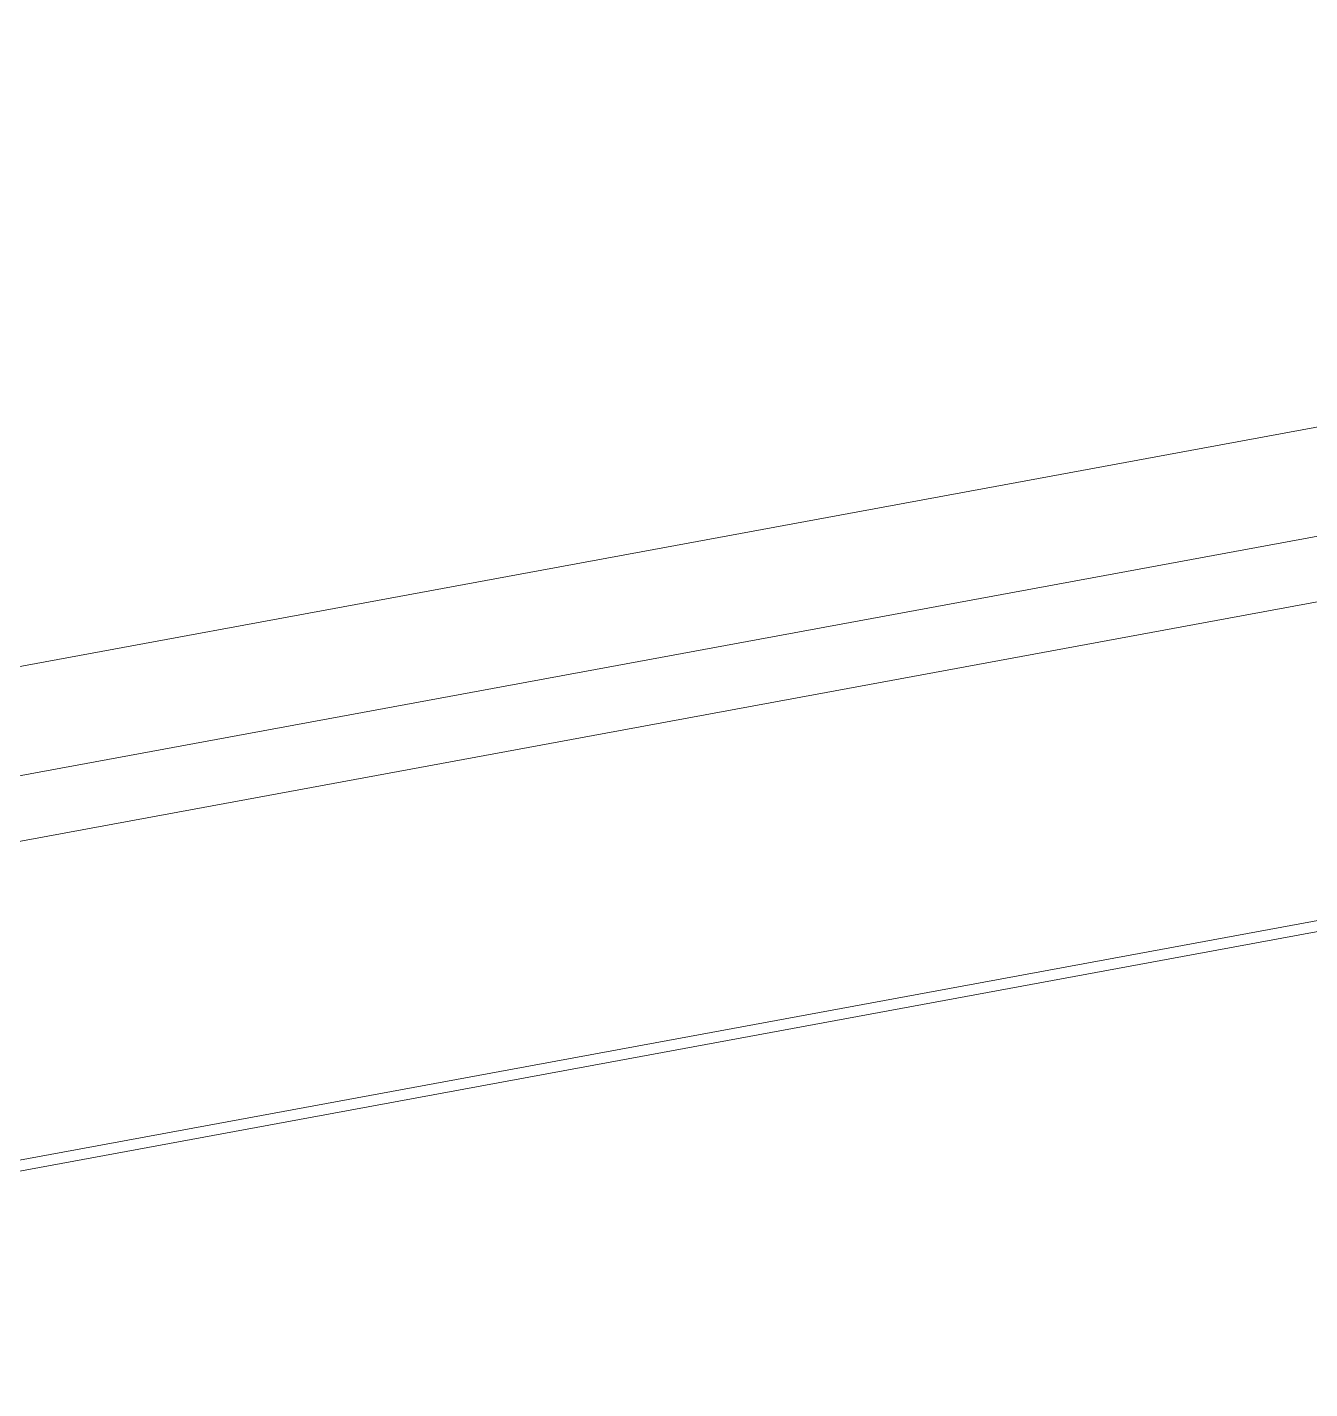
# Model space of a CAD drawing. Header units: millimetres. Extents: x -159872 to 386485, y -250577 to 158966.
# Drawn here: x 178259.9 to 178424.8, y 3658.2 to 3833.3 of the extents above; entities that cross this region are included whole.
import ezdxf

# ---------------------------------------------------------------- set-up
doc = ezdxf.new("R2010")
doc.units = ezdxf.units.MM
doc.layers.get('0').update_dxf_attribs({"lineweight": 25})
doc.layers.add('LDS-equipment-kitchen equipment', color=3, linetype='Continuous', lineweight=13)

# ---------------------------------------------------------------- blocks, each defined once
blk = doc.blocks.new('A$C73be1ed8')
at = {"transparency": 33554687}
for points in [[(677.1, 659.09, 0), (677.1, 0.91, 0)], [(678.5, 1.4, 0), (678.5, 658.6, 0)], [(628.5, 42.2, 0), (628.5, 611.2, 0)], [(614.7, 610.2, 0), (614.7, 39.6, 0)], [(636.8, 610.15, 0), (636.8, 39.85, 0)]]:
    blk.add_polyline3d(points, dxfattribs=at)

msp = doc.modelspace()

# ---------------------------------------------------------------- block references
at = {"layer": 'LDS-equipment-kitchen equipment', "xscale": -1, "rotation": 100.4582459913295}
msp.add_blockref('A$C73be1ed8', (178631.73576, 4445.00837, 0), dxfattribs=at)

doc.saveas('drawing.dxf')
